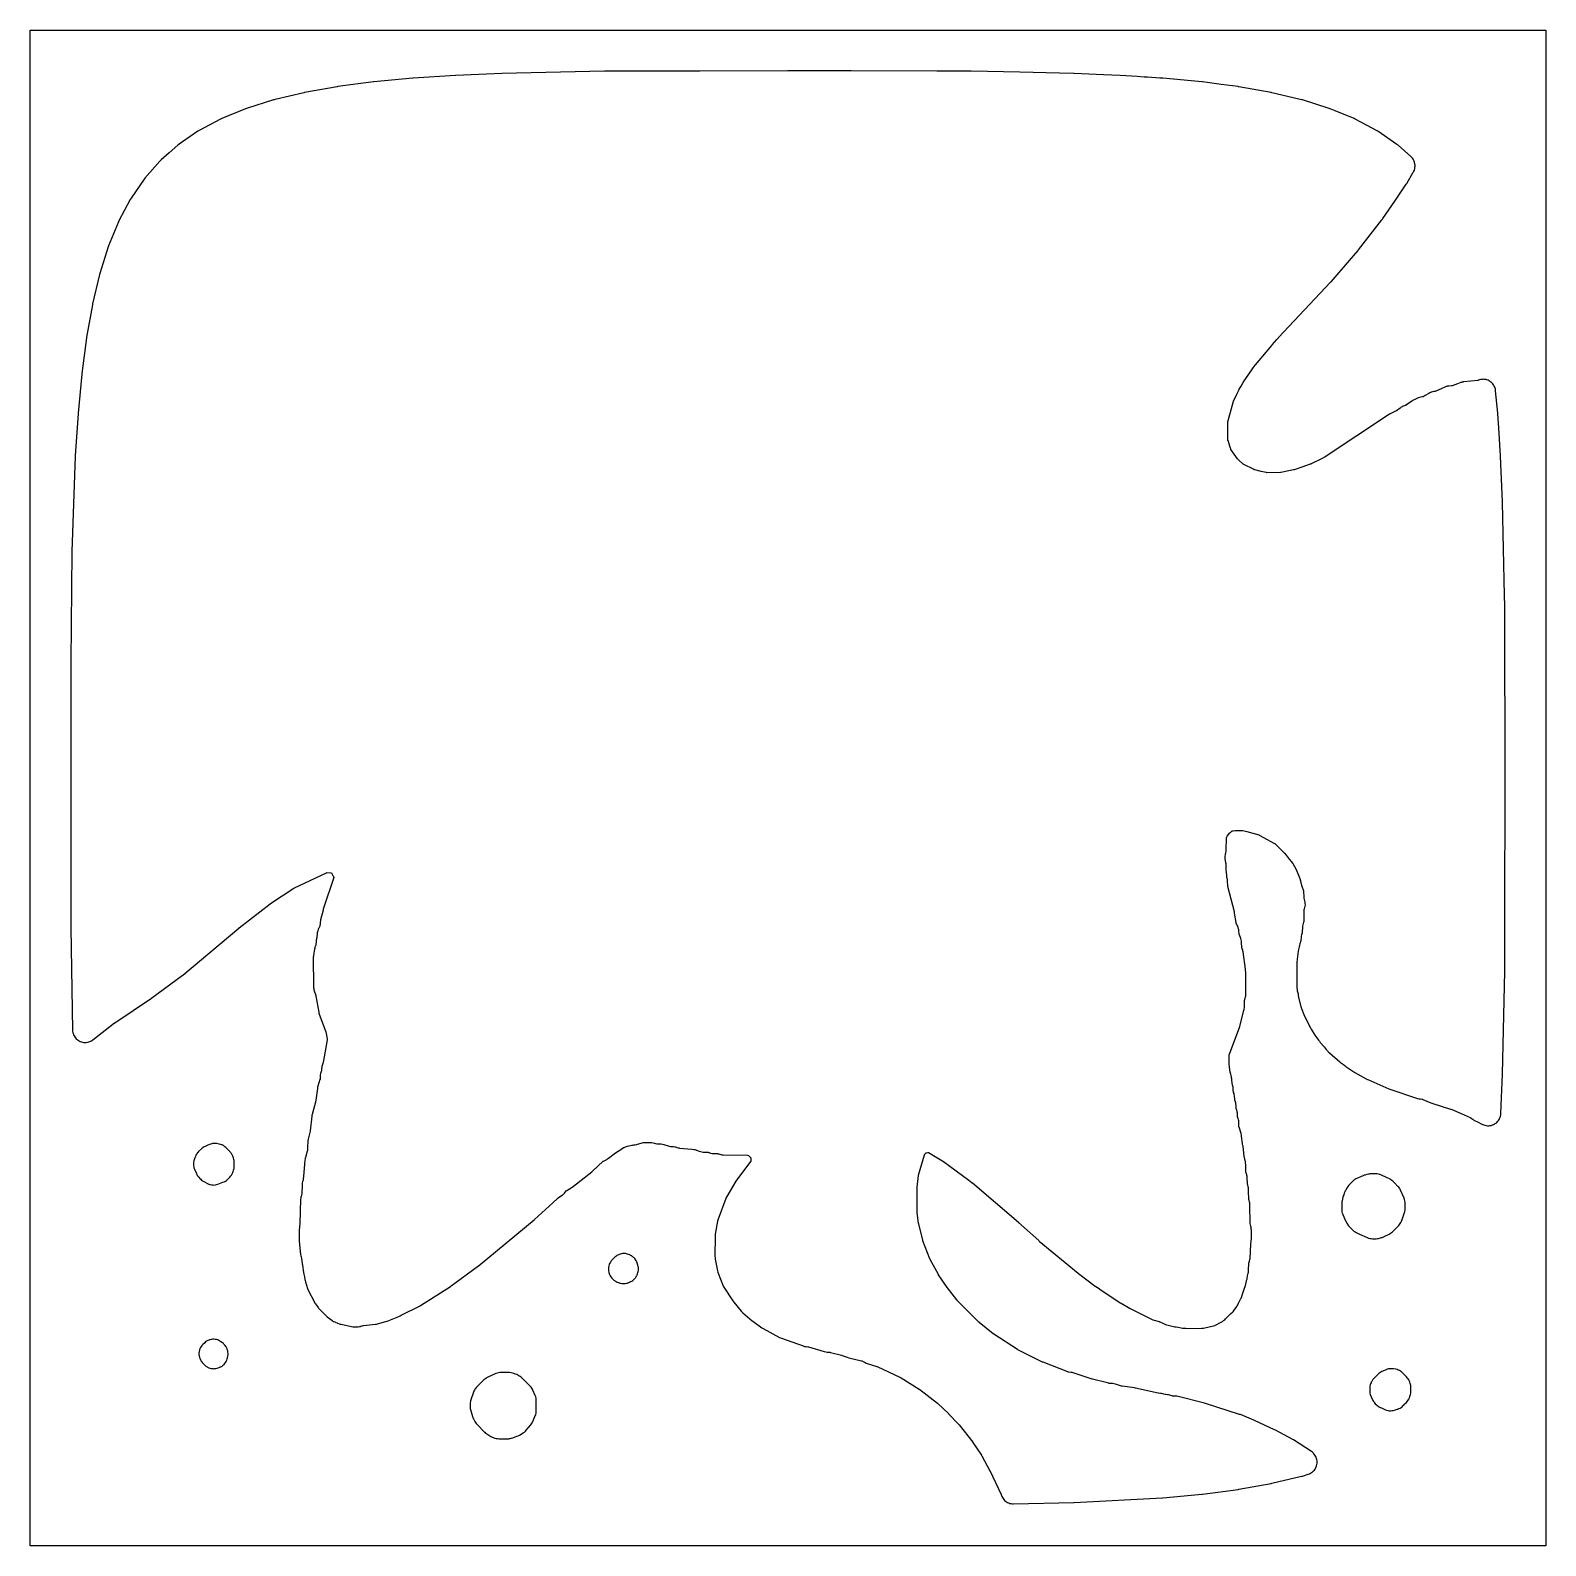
# Model space of a CAD drawing. Header units: millimetres. Extents: x 0 to 300, y 0 to 300.
import ezdxf

# ---------------------------------------------------------------- set-up
doc = ezdxf.new("R2010")
doc.units = ezdxf.units.MM
doc.layers.add('CUT', color=7, linetype='CONTINUOUS')

msp = doc.modelspace()

# ---------------------------------------------------------------- linework, layer by layer
at = {"layer": 'CUT'}
for points in [[(299.9634, 0.0614), (299.9606, 0.0029), (299.9192, 0.0008), (299.9021, 0), (0.0614, 0), (0.0501, 0.0006), (0.0029, 0.0029), (0.0006, 0.0501), (0, 0.0614), (0, 299.9386), (0.0006, 299.9499), (0.0029, 299.9971), (0.0501, 299.9994), (0.0614, 300), (299.9021, 300), (299.9192, 299.9992), (299.9606, 299.9971), (299.9634, 299.9386)], [(8.7962, 100.722), (8.9408, 100.5291), (9.1033, 100.351), (9.2822, 100.1894), (9.4758, 100.0457), (9.6824, 99.9214), (9.9, 99.8175), (10.1266, 99.7351), (10.36, 99.6749), (10.5982, 99.6375), (10.8389, 99.6232), (11.0798, 99.6321), (11.3188, 99.6642), (11.5535, 99.7192), (11.7819, 99.7965), (12.0017, 99.8955), (12.211, 100.0151), (12.4078, 100.1544), (16.6634, 103.4857), (16.6976, 103.5115), (16.7326, 103.536), (23.9617, 108.4017), (24.038, 108.4551), (30.0721, 112.8515), (30.2098, 112.9594), (41.2862, 122.2828), (41.299, 122.2934), (41.3269, 122.3156), (47.4523, 127.061), (47.4913, 127.0899), (47.5314, 127.1173), (52.1706, 130.1411), (52.2382, 130.182), (52.3084, 130.2184), (58.5984, 133.2172), (58.6141, 133.2243), (58.6489, 133.2371), (58.686, 133.2399), (58.7027, 133.24), (59.5099, 133.2272), (59.5288, 133.2264), (59.5686, 133.2217), (59.5922, 133.1892), (59.6021, 133.173), (60.0446, 132.4086), (60.0529, 132.3934), (60.0683, 132.3599), (60.0601, 132.324), (60.0551, 132.3074), (57.9923, 126.0118), (57.9421, 125.8374), (57.4567, 123.8878), (57.4132, 123.6734), (57.3886, 123.456), (57.3624, 123.0764), (57.3414, 122.7727), (57.3397, 122.7541), (57.3329, 122.7146), (57.3185, 122.6772), (57.3105, 122.6603), (57.1103, 122.2639), (57.0987, 122.241), (57.056, 122.1564), (56.9659, 121.9567), (56.8936, 121.7498), (56.8397, 121.5374), (56.8046, 121.3211), (56.6865, 120.3158), (56.6829, 120.3063), (56.6203, 120.084), (56.5786, 119.8569), (56.558, 119.6269), (56.5312, 119.0067), (56.53, 118.9895), (56.525, 118.9526), (56.5134, 118.9176), (56.5068, 118.9014), (56.429, 118.7234), (56.3509, 118.521), (56.2906, 118.3126), (56.2486, 118.0998), (56.1284, 117.312), (56.1009, 117.2004), (56.0461, 116.9005), (56.0315, 116.6527), (56.0199, 116.5501), (56.0132, 116.3551), (56.0399, 110.7591), (56.0529, 110.5159), (56.0895, 110.2751), (56.1494, 110.0391), (56.1503, 110.0359), (56.4934, 108.9154), (56.5124, 108.8462), (56.5146, 108.8354), (56.5271, 108.7759), (57.0908, 105.6193), (57.1392, 105.4036), (57.2066, 105.193), (58.4966, 101.6986), (58.7464, 100.3725), (58.7613, 100.1388), (58.7617, 100.1257), (58.1433, 96.768), (58.0096, 96.0418), (57.8978, 95.4349), (57.8648, 95.2557), (57.863, 95.2516), (57.8639, 95.2512), (57.8629, 95.2456), (57.7972, 95.0891), (57.726, 94.8599), (57.677, 94.625), (57.6509, 94.3864), (57.6276, 94.007), (57.626, 93.9886), (57.6197, 93.9495), (57.5992, 93.8944), (57.529, 93.7202), (57.5225, 93.7041), (57.5224, 93.7038), (57.5212, 93.7009), (57.4572, 93.4845), (57.4542, 93.4746), (57.4542, 93.4744), (57.4536, 93.4725), (57.4081, 93.2387), (57.385, 93.0016), (57.3694, 92.6853), (57.3534, 92.3628), (57.3533, 92.3601), (57.3531, 92.3575), (57.3465, 92.3072), (57.3407, 92.2816), (57.3342, 92.259), (56.9224, 90.952), (56.8792, 90.7903), (56.8657, 90.74), (56.8278, 90.5238), (56.5259, 88.2073), (56.5138, 88.1328), (56.5074, 88.1046), (56.497, 88.0592), (55.796, 85.3844), (55.7554, 85.2018), (55.7286, 85.0168), (55.4197, 82.132), (55.4191, 82.1273), (55.4063, 82.0563), (55.4025, 82.0403), (54.9868, 80.4538), (54.9307, 80.1765), (54.9063, 79.8946), (54.8815, 79.0623), (54.8572, 78.2467), (54.8564, 78.2299), (54.852, 78.1938), (54.8445, 78.1581), (54.84, 78.1424), (54.8239, 78.0901), (54.4412, 76.8458), (54.4209, 76.7641), (54.375, 76.5793), (54.3384, 76.3071), (54.1473, 73.8805), (54.038, 72.492), (54.0362, 72.4746), (54.0297, 72.4373), (54.0198, 72.4008), (54.014, 72.3842), (53.9927, 72.3274), (53.9526, 72.2206), (53.9117, 72.0896), (53.8686, 71.9519), (53.8415, 71.8109), (53.8155, 71.6754), (53.8043, 71.5319), (53.7937, 71.3947), (53.759, 69.7479), (53.7581, 69.7286), (53.753, 69.6874), (53.7436, 69.647), (53.7379, 69.6286), (53.6603, 69.4014), (53.588, 69.1462), (53.5775, 69.0854), (53.5699, 69.0566), (53.5317, 68.8342), (53.5138, 68.6093), (53.3458, 63.724), (53.222, 62.4524), (53.2106, 62.164), (53.2391, 60.6199), (53.2353, 60.5085), (53.2368, 60.2995), (53.2471, 60.1873), (53.2544, 59.7925), (53.2693, 59.562), (53.4828, 57.6434), (53.5213, 57.4039), (53.5828, 57.1693), (53.6668, 56.9417), (53.6813, 56.9076), (53.7002, 56.7665), (53.7101, 56.6919), (53.7194, 56.6227), (53.7752, 56.2051), (53.7817, 56.0597), (53.8033, 55.8252), (53.8469, 55.5937), (53.8656, 55.5288), (54.06, 54.0739), (54.1253, 53.7503), (54.2722, 53.2089), (54.3352, 52.7251), (54.378, 52.4872), (54.4436, 52.2545), (54.884, 50.9392), (55.0208, 50.6104), (56.2277, 48.2088), (56.3263, 48.031), (56.4391, 47.8618), (56.9529, 47.1547), (57.0685, 47.0075), (57.1948, 46.8694), (58.4773, 45.5682), (58.7401, 45.3366), (59.6572, 44.6359), (59.8447, 44.5058), (60.0432, 44.3933), (60.2512, 44.2994), (60.4387, 44.2248), (60.4932, 44.1966), (60.7111, 44.1084), (60.7935, 44.0838), (61.1303, 43.9498), (61.321, 43.8828), (61.5164, 43.8314), (63.5899, 43.3748), (63.8516, 43.3315), (64.1165, 43.3163), (64.1502, 43.3161), (64.6498, 43.3139), (64.8175, 43.3216), (64.9, 43.3253), (65.1478, 43.3618), (65.3515, 43.4129), (65.3907, 43.4228), (65.457, 43.4467), (65.6263, 43.5078), (65.6509, 43.5181), (65.6672, 43.5245), (65.7033, 43.5358), (65.7355, 43.5426), (65.7403, 43.5436), (65.7577, 43.5461), (65.9438, 43.5678), (68.3348, 43.8466), (68.5338, 43.878), (68.7297, 43.9253), (70.3881, 44.3974), (70.6325, 44.4808), (72.6043, 45.2699), (73.2314, 45.5209), (73.4223, 45.6067), (77.0321, 47.4152), (77.2562, 47.5423), (79.1999, 48.7814), (83.1964, 51.3292), (83.3374, 51.426), (88.5253, 55.2561), (88.6328, 55.3401), (99.7104, 64.4929), (99.8075, 64.5774), (103.4296, 67.8982), (104.3613, 68.7524), (104.4245, 68.8064), (104.4913, 68.8559), (105.3281, 69.4314), (105.4727, 69.5423), (105.5348, 69.59), (105.7239, 69.7694), (105.8933, 69.9674), (106.0987, 70.2345), (106.1091, 70.2475), (106.1097, 70.2481), (106.1334, 70.2738), (106.1619, 70.2955), (106.1758, 70.3046), (107.2891, 71.0031), (107.5095, 71.1585), (111.1637, 74.0431), (111.1648, 74.044), (111.3131, 74.1707), (113.4108, 76.1103), (113.4194, 76.1159), (113.4403, 76.1277), (114.1131, 76.485), (114.2837, 76.5844), (114.4459, 76.697), (115.8379, 77.7467), (116.8844, 78.4472), (117.434, 78.8151), (117.5029, 78.8428), (117.5309, 78.8541), (117.809, 78.9661), (117.9937, 79.0405), (118.2119, 79.0909), (119.0641, 79.2878), (119.2607, 79.3023), (119.4891, 79.3298), (119.7141, 79.3782), (121.3558, 79.811), (121.3889, 79.815), (121.4089, 79.8158), (122.8671, 79.8371), (122.9503, 79.8378), (122.9618, 79.8376), (122.9927, 79.8352), (123.0277, 79.826), (123.0441, 79.8205), (123.2872, 79.7322), (123.5301, 79.6577), (123.7794, 79.6083), (124.0323, 79.5844), (124.0379, 79.5842), (124.082, 79.5823), (124.2596, 79.5746), (124.3068, 79.5725), (124.3385, 79.5712), (124.7266, 79.5544), (124.7468, 79.5529), (124.7515, 79.5522), (124.8334, 79.5397), (124.8345, 79.5395), (124.8531, 79.5351), (125.3968, 79.391), (126.475, 79.1052), (126.7167, 79.0538), (126.8835, 79.0353), (126.9623, 79.0265), (127.3406, 79.0033), (127.5821, 78.9885), (127.5904, 78.9878), (127.5997, 78.987), (127.6371, 78.9811), (127.6383, 78.9807), (127.6396, 78.9802), (127.6406, 78.9799), (127.6418, 78.9794), (127.6425, 78.9792), (127.6508, 78.9762), (127.6727, 78.9684), (127.6889, 78.9613), (127.7154, 78.9489), (127.9778, 78.8439), (128.2504, 78.7692), (128.3934, 78.747), (128.5297, 78.7258), (130.9652, 78.4869), (131.415, 78.4428), (131.4204, 78.4421), (131.4717, 78.4327), (131.4977, 78.4255), (131.5206, 78.4175), (132.3934, 78.088), (132.6504, 78.0065), (132.9147, 77.9532), (133.1832, 77.9286), (134.0261, 77.8972), (134.1301, 77.8933), (134.1471, 77.8923), (134.1834, 77.8876), (134.2179, 77.8766), (134.2338, 77.8703), (134.2956, 77.8442), (134.3457, 77.8257), (134.5082, 77.7656), (134.6693, 77.7222), (134.727, 77.7066), (134.9503, 77.6677), (135.1761, 77.6491), (136.0558, 77.6168), (136.0768, 77.6154), (136.1216, 77.6087), (136.1653, 77.597), (136.1851, 77.5899), (136.2604, 77.5604), (136.4683, 77.4893), (136.6816, 77.4368), (136.8988, 77.4032), (136.932, 77.401), (136.9335, 77.4008), (136.9434, 77.4002), (137.118, 77.3887), (141.9852, 77.283), (142.1366, 77.2524), (142.1392, 77.2503), (142.1537, 77.2373), (142.5858, 76.8295), (142.5991, 76.8163), (142.6252, 76.7862), (142.6294, 76.7466), (142.63, 76.728), (142.6334, 76.2442), (142.6331, 76.227), (142.6299, 76.1903), (142.6106, 76.1586), (142.6009, 76.145), (139.7836, 72.3689), (139.6312, 72.1391), (137.8588, 69.1186), (137.7583, 68.929), (137.6743, 68.7315), (136.1454, 64.6557), (136.0752, 64.439), (136.025, 64.2167), (135.5754, 61.6962), (135.5466, 61.4813), (135.5365, 61.2647), (135.5243, 57.2301), (135.535, 56.9915), (135.5684, 56.755), (136.0168, 54.3999), (136.0727, 54.1677), (136.1504, 53.9419), (137.0819, 51.6047), (137.1807, 51.3876), (137.2997, 51.1808), (139.0416, 48.4644), (139.2279, 48.2106), (140.7196, 46.4258), (140.8661, 46.2653), (141.026, 46.1181), (142.9022, 44.5356), (143.0463, 44.4228), (144.7901, 43.1582), (145.069, 42.9828), (148.3273, 41.2214), (148.5022, 41.1355), (148.6833, 41.0635), (152.9815, 39.5447), (153.2713, 39.4616), (153.569, 39.414), (153.9228, 39.3791), (153.9409, 39.3769), (154.0181, 39.3616), (154.0357, 39.3568), (157.1607, 38.4174), (157.449, 38.349), (157.7435, 38.3153), (158.2715, 38.2863), (158.2892, 38.2849), (158.365, 38.2735), (158.3824, 38.2696), (160.5507, 37.7307), (160.6264, 37.7092), (160.7006, 37.6828), (161.686, 37.2939), (162.0275, 37.1868), (164.5025, 36.6006), (164.5075, 36.5993), (164.5545, 36.5842), (164.5781, 36.5743), (164.5987, 36.5641), (165.227, 36.2355), (165.4443, 36.1348), (165.6703, 36.0554), (167.5543, 35.4928), (167.5588, 35.4914), (167.6263, 35.4659), (167.6413, 35.4593), (172.2728, 33.2807), (172.3335, 33.25), (172.3923, 33.2159), (175.9642, 31.0071), (176.0174, 30.9723), (176.0686, 30.9346), (179.5598, 28.2219), (179.6075, 28.1828), (179.6531, 28.1413), (181.7283, 26.1527), (181.7408, 26.1405), (181.7672, 26.1138), (183.754, 24.0404), (183.7954, 23.9948), (183.8344, 23.9473), (186.5372, 20.4708), (186.5622, 20.4374), (186.586, 20.4032), (188.2689, 17.8946), (188.2972, 17.8503), (188.3235, 17.8049), (189.9523, 14.8428), (189.9703, 14.8088), (189.9872, 14.7743), (192.1521, 10.1548), (192.1788, 10.0934), (192.202, 10.0307), (192.2151, 9.9919), (192.3042, 9.7654), (192.4148, 9.5487), (192.5459, 9.3438), (192.6964, 9.1526), (192.8647, 8.977), (193.0493, 8.8185), (193.2485, 8.6787), (193.4603, 8.5589), (193.6827, 8.4603), (193.9136, 8.3838), (194.1509, 8.3301), (194.3923, 8.2997), (194.6355, 8.293), (206.5513, 8.5411), (206.6334, 8.5441), (224.1097, 9.4829), (224.2091, 9.4902), (231.9124, 10.2129), (232.0034, 10.2231), (239.0775, 11.1493), (239.1919, 11.1669), (245.6453, 12.3179), (245.7865, 12.3473), (251.6423, 13.7441), (251.8131, 13.7913), (252.9737, 14.1568), (253.204, 14.2419), (253.4248, 14.3492), (253.6339, 14.4777), (253.8295, 14.626), (254.0096, 14.7928), (254.1725, 14.9765), (254.3166, 15.1752), (254.4404, 15.3872), (254.5429, 15.6102), (254.6231, 15.8422), (254.6801, 16.081), (254.7134, 16.3242), (254.7227, 16.5695), (254.7079, 16.8145), (254.6691, 17.0569), (254.6067, 17.2943), (254.5214, 17.5245), (254.4139, 17.7452), (254.2853, 17.9542), (254.1368, 18.1497), (253.9698, 18.3297), (253.786, 18.4924), (253.5871, 18.6363), (250.0529, 20.938), (249.8793, 21.0413), (246.4476, 22.9001), (246.3099, 22.9693), (242.332, 24.8167), (242.2078, 24.8704), (239.5369, 25.9393), (239.3699, 25.9993), (232.5947, 28.167), (232.4385, 28.2115), (227.1848, 29.5232), (226.9522, 29.5697), (226.7161, 29.5939), (226.1275, 29.6262), (226.1101, 29.6276), (226.073, 29.6331), (226.0376, 29.6453), (226.0216, 29.6522), (225.9971, 29.6633), (225.7814, 29.7495), (225.5586, 29.8153), (225.3307, 29.8601), (225.0996, 29.8836), (224.7427, 29.9032), (224.7253, 29.9045), (224.6883, 29.91), (224.6529, 29.9223), (224.6368, 29.9291), (224.6123, 29.9403), (224.3966, 30.0264), (224.1739, 30.0922), (223.9459, 30.1371), (223.7149, 30.1605), (223.3528, 30.1804), (223.3475, 30.1808), (223.2669, 30.1917), (223.2488, 30.1954), (218.7739, 31.2122), (218.543, 31.2534), (216.1021, 31.5715), (216.0856, 31.574), (216.015, 31.5897), (215.9989, 31.5944), (214.7839, 31.9804), (214.4874, 32.055), (214.1841, 32.0928), (213.6111, 32.1289), (213.594, 32.1303), (213.521, 32.1416), (213.5043, 32.1454), (210.2442, 32.9597), (210.2021, 32.9711), (210.1604, 32.9839), (206.4526, 34.2039), (206.2038, 34.2717), (205.9493, 34.3136), (205.4988, 34.364), (205.4935, 34.3647), (205.443, 34.3746), (205.4174, 34.3821), (205.3949, 34.3902), (200.4656, 36.3096), (200.4146, 36.3309), (200.3646, 36.3544), (195.5077, 38.7853), (195.4491, 38.8167), (195.3924, 38.8513), (190.7073, 41.891), (190.6574, 41.9252), (190.6092, 41.962), (187.8481, 44.1822), (187.7971, 44.2256), (187.7486, 44.2718), (183.4937, 48.5625), (183.448, 48.6112), (183.4052, 48.6624), (181.5257, 51.0385), (181.4975, 51.0756), (181.4708, 51.1137), (179.8052, 53.595), (179.7762, 53.6404), (179.7492, 53.6871), (178.1329, 56.6405), (178.097, 56.7116), (178.066, 56.785), (176.7007, 60.3361), (176.6765, 60.4053), (176.6566, 60.4758), (175.8472, 63.7268), (175.8331, 63.7906), (175.8226, 63.8552), (175.5468, 65.8964), (175.5388, 65.9754), (175.5361, 66.0547), (175.5311, 70.8616), (175.5333, 70.9351), (175.54, 71.0082), (175.8176, 73.267), (175.8183, 73.2719), (175.8329, 73.3455), (175.8372, 73.362), (176.9765, 77.358), (176.9815, 77.374), (176.9945, 77.4078), (177.0161, 77.437), (177.0267, 77.4494), (177.2808, 77.7351), (177.294, 77.7492), (177.3245, 77.777), (177.3636, 77.7902), (177.3823, 77.7949), (177.678, 77.8615), (177.6954, 77.865), (177.7329, 77.8698), (177.767, 77.8534), (177.7824, 77.8446), (180.7486, 76.0535), (185.7883, 72.3693), (186.1287, 72.1123), (186.1344, 72.1078), (186.426, 71.8557), (186.478, 71.815), (195.5922, 64.031), (195.6015, 64.0229), (195.6213, 64.0053), (199.601, 60.3937), (199.6923, 60.3148), (202.2652, 58.1969), (202.2663, 58.1959), (207.4193, 53.9541), (207.5056, 53.8862), (210.8007, 51.4084), (210.914, 51.328), (211.5495, 50.9033), (211.5951, 50.8697), (211.6923, 50.8014), (215.7445, 48.0994), (215.7467, 48.0981), (215.7515, 48.0949), (215.8996, 48.0032), (217.7341, 46.9541), (217.8575, 46.888), (218.1234, 46.7551), (218.2455, 46.6865), (218.355, 46.6286), (221.9582, 44.8339), (222.1729, 44.7393), (222.1923, 44.7328), (222.2198, 44.7207), (222.4494, 44.645), (223.482, 44.3591), (223.5007, 44.3534), (223.5294, 44.3422), (223.5793, 44.3223), (223.5969, 44.3136), (224.1475, 44.0247), (224.4187, 43.9023), (224.5416, 43.8637), (224.5521, 43.8599), (224.5647, 43.8564), (224.7026, 43.8131), (226.5577, 43.349), (226.8356, 43.296), (227.228, 43.2439), (227.7977, 43.1148), (228.0723, 43.0684), (228.3504, 43.0529), (228.6679, 43.0529), (228.7393, 43.0434), (229.0889, 43.0218), (231.8841, 43.045), (232.1694, 43.0637), (232.205, 43.0702), (232.2135, 43.0707), (232.5077, 43.1241), (234.2155, 43.5408), (234.4758, 43.6195), (234.726, 43.7261), (235.4624, 44.0882), (235.7192, 44.237), (235.7387, 44.2469), (235.7457, 44.2504), (235.9691, 44.3785), (235.9855, 44.3902), (236.0045, 44.4012), (236.2097, 44.5495), (236.3081, 44.637), (236.423, 44.7232), (236.6068, 44.8921), (237.5816, 45.8825), (238.0064, 46.3007), (238.1481, 46.4524), (238.2768, 46.6153), (238.8016, 47.3397), (238.9134, 47.5079), (239.0113, 47.6846), (239.1764, 48.0135), (239.2487, 48.1414), (239.5755, 48.8084), (239.6325, 48.9218), (239.6485, 48.9573), (239.6715, 49.0042), (239.6894, 49.048), (239.718, 49.1114), (239.735, 49.1594), (239.7983, 49.314), (239.821, 49.3821), (239.8253, 49.3951), (240.2952, 50.8059), (240.2953, 50.806), (240.5383, 51.5357), (240.5385, 51.5361), (240.5573, 51.6042), (240.6082, 51.7891), (240.7486, 52.4272), (240.771, 52.4999), (240.8428, 52.7962), (240.8575, 52.9222), (240.9613, 53.3943), (241.0843, 53.953), (241.116, 54.1386), (241.1239, 54.1843), (241.1241, 54.1867), (241.1264, 54.2003), (241.1439, 54.4356), (241.1491, 54.6221), (241.1542, 54.6906), (241.1866, 55.8091), (241.1875, 55.8238), (241.1955, 55.8585), (241.2012, 55.8764), (241.2278, 55.9546), (241.2903, 56.1376), (241.2904, 56.1379), (241.3486, 56.3429), (241.3613, 56.384), (241.4109, 56.6303), (241.4355, 56.8804), (241.5697, 59.6909), (241.6259, 59.8792), (241.674, 60.1341), (241.6954, 60.3926), (241.7063, 60.7467), (241.7083, 60.7613), (241.7173, 61.0112), (241.7034, 62.0111), (241.7049, 62.3694), (241.6972, 62.5765), (241.6964, 62.5833), (241.6959, 62.6293), (241.6845, 62.8412), (241.6552, 63.0513), (241.6082, 63.2581), (241.4683, 63.7722), (241.467, 63.7773), (241.4647, 63.7895), (241.4194, 67.5008), (241.4038, 67.7507), (241.3996, 67.7759), (241.399, 67.7865), (241.3988, 67.7876), (241.3985, 67.7925), (241.3665, 67.9778), (241.3633, 67.9978), (241.3628, 67.9995), (241.3535, 68.0534), (241.2812, 68.3081), (241.2069, 68.5252), (241.2011, 68.5438), (241.1917, 68.5846), (241.1866, 68.6261), (241.1858, 68.645), (241.1587, 70.1061), (241.1505, 70.548), (241.1313, 70.8141), (241.1307, 70.8175), (241.1304, 70.8214), (241.0862, 71.0637), (241.0839, 71.0767), (241.0838, 71.0769), (241.0821, 71.0863), (241.0056, 71.3445), (240.9276, 71.5635), (240.9215, 71.582), (240.9117, 71.6227), (240.9113, 71.6256), (240.9061, 71.6641), (240.9051, 71.6835), (240.8723, 72.8462), (240.8497, 73.1185), (240.8224, 73.2586), (240.7975, 73.3866), (240.7163, 73.6475), (240.6489, 73.8288), (240.6422, 73.8485), (240.6328, 73.8859), (240.5962, 75.2756), (240.5937, 75.3106), (240.5897, 75.487), (240.5712, 75.7391), (240.5273, 75.988), (240.2665, 77.1281), (240.067, 79.0113), (240.0574, 79.0742), (240.0321, 79.2392), (239.9764, 79.463), (239.9165, 79.6344), (239.7781, 81.0436), (239.7407, 81.2939), (239.6781, 81.5392), (239.6534, 81.6191), (239.2691, 82.8592), (239.2676, 82.8644), (239.2564, 82.9152), (239.2545, 82.9303), (239.253, 82.942), (239.2525, 82.9496), (239.2515, 82.9661), (239.2263, 83.6307), (239.2178, 83.8573), (239.217, 83.8779), (239.1978, 84.107), (239.1576, 84.3333), (239.0967, 84.555), (239.0158, 84.7702), (238.9921, 84.8254), (238.9857, 84.8413), (238.9768, 84.8686), (238.9756, 84.8773), (238.9747, 84.8899), (238.9744, 84.895), (238.9463, 85.5225), (238.9331, 85.6664), (238.9252, 85.7516), (238.9241, 85.7649), (238.8837, 85.9896), (238.8231, 86.2097), (238.7426, 86.4233), (238.7152, 86.4871), (238.7088, 86.503), (238.6999, 86.5303), (238.6986, 86.5391), (238.6974, 86.5567), (238.6821, 86.8986), (238.6694, 87.1842), (238.6555, 87.3344), (238.6483, 87.4133), (238.6471, 87.4266), (238.6068, 87.6513), (238.5461, 87.8714), (238.4656, 88.085), (238.4382, 88.1488), (238.4318, 88.1647), (238.4229, 88.192), (238.4217, 88.2008), (238.4205, 88.2184), (238.4069, 88.5222), (238.3924, 88.846), (238.378, 89.0024), (238.3713, 89.075), (238.3702, 89.0883), (238.3298, 89.313), (238.2692, 89.5331), (238.1887, 89.7467), (238.1609, 89.8113), (238.1546, 89.8269), (238.146, 89.8532), (238.1456, 89.856), (238.1453, 89.8582), (238.1452, 89.8594), (238.1447, 89.8625), (238.1435, 89.8802), (238.1309, 90.1626), (238.1154, 90.5077), (238.0977, 90.7004), (238.0938, 90.7422), (238.0848, 90.79), (238.0503, 90.9737), (237.9851, 91.2001), (237.9506, 91.2879), (237.9408, 91.3128), (237.9249, 91.4288), (237.9083, 91.5493), (237.8774, 91.7751), (237.8458, 92.0056), (237.8432, 92.064), (237.8385, 92.1694), (237.8201, 92.3695), (237.8201, 92.3696), (237.8169, 92.404), (237.8071, 92.4558), (237.7733, 92.6354), (237.747, 92.7268), (237.6984, 93.0818), (237.6528, 93.3245), (237.5835, 93.5616), (237.5074, 93.7502), (237.2941, 95.2684), (237.2938, 95.271), (237.2934, 95.2736), (237.2886, 95.3531), (237.2886, 95.3712), (237.3351, 97.191), (237.3362, 97.2119), (237.3409, 97.2454), (237.3424, 97.2567), (237.3437, 97.2617), (237.3536, 97.3006), (237.3544, 97.3028), (237.3605, 97.3204), (239.4195, 102.7582), (239.508, 103.0416), (240.2392, 105.9891), (240.2505, 106.0478), (240.2897, 106.2522), (240.3117, 106.5192), (240.3394, 107.483), (240.3489, 107.8154), (240.3503, 107.8379), (240.3648, 107.9346), (240.3702, 107.9566), (240.4981, 108.4189), (240.548, 108.6367), (240.5782, 108.8581), (240.5819, 108.9384), (240.5827, 108.945), (240.5857, 109.0206), (240.5885, 109.0813), (240.5886, 109.0922), (240.591, 109.1528), (240.5897, 109.7754), (240.5959, 113.5492), (240.5729, 113.8916), (240.5697, 113.9152), (240.5661, 113.9781), (240.5657, 113.9807), (240.5656, 113.9826), (240.539, 114.1402), (240.0736, 117.5476), (240.0366, 117.7535), (239.9826, 117.9556), (239.9118, 118.1525), (239.8164, 118.3866), (239.8144, 118.3918), (239.8049, 118.4222), (239.7633, 119.4168), (239.737, 119.6887), (239.6812, 119.9562), (239.5965, 120.216), (239.3263, 120.9131), (239.2821, 121.0272), (239.2756, 121.0452), (239.2647, 121.085), (239.2579, 121.1256), (239.2563, 121.1434), (239.2562, 121.1447), (239.2246, 121.6407), (239.2137, 121.7356), (239.1957, 121.8925), (239.1414, 122.14), (239.0995, 122.2677), (239.0624, 122.3807), (238.7216, 123.2651), (238.7151, 123.2834), (238.7078, 123.3104), (238.6932, 123.3641), (238.6896, 123.3832), (238.3873, 125.2367), (238.3647, 125.3445), (238.3417, 125.4545), (237.0539, 130.4832), (237.0527, 130.4883), (237.0494, 130.5028), (237.037, 130.589), (237.0357, 130.6091), (237.0005, 131.5823), (236.9792, 131.8293), (236.9598, 131.9333), (236.9336, 132.0731), (236.8694, 132.2929), (236.8241, 132.7621), (236.7285, 133.7538), (236.7108, 134.7667), (236.6981, 134.9791), (236.6673, 135.1897), (236.5102, 136.0168), (236.4981, 136.1424), (236.541, 136.5271), (236.556, 136.7724), (236.6159, 136.9878), (236.664, 137.1939), (236.6945, 137.4034), (236.6969, 137.444), (236.7033, 137.4833), (236.7198, 137.6994), (236.8011, 140.1743), (236.8177, 140.2331), (236.8317, 140.2825), (236.8486, 140.3425), (236.8892, 140.486), (237.4011, 141.0889), (237.5396, 141.2068), (237.5481, 141.214), (237.7029, 141.3458), (237.8728, 141.4905), (238.1017, 141.5526), (238.4721, 141.5593), (238.9057, 141.5671), (239.2679, 141.5737), (239.9183, 141.5854), (239.9555, 141.585), (239.9608, 141.5849), (239.9954, 141.5817), (240.0267, 141.5764), (240.0438, 141.5722), (240.7966, 141.3699), (243.1851, 140.7214), (243.2066, 140.7148), (243.2514, 140.6967), (243.2683, 140.688), (246.2553, 139.0444), (246.26, 139.0416), (246.2945, 139.0187), (246.3125, 139.0041), (246.3244, 138.993), (248.2507, 137.1189), (248.5707, 136.7346), (249.1912, 135.9311), (249.8896, 135.0266), (250.5579, 133.8947), (251.2885, 132.0717), (251.5051, 131.3655), (251.5193, 131.2177), (251.5506, 130.9957), (251.6017, 130.7774), (251.6722, 130.5646), (252.0319, 129.6222), (252.0337, 129.6171), (252.0432, 129.5844), (252.0439, 129.5788), (252.0454, 129.5551), (252.0924, 128.3879), (252.1117, 128.163), (252.1511, 127.9409), (252.2749, 127.3894), (252.2982, 127.163), (252.328, 126.8725), (252.158, 126.0911), (252.1177, 125.8493), (252.1012, 125.6047), (252.0991, 125.4877), (252.0642, 123.5602), (252.0634, 123.5405), (252.0581, 123.4983), (252.0485, 123.4569), (252.0425, 123.4381), (251.947, 123.1627), (251.8772, 122.9235), (251.8315, 122.6785), (251.8105, 122.4301), (251.7774, 121.4732), (251.7763, 121.455), (251.7711, 121.4161), (251.7585, 121.379), (251.7529, 121.3657), (251.7514, 121.3622), (251.7496, 121.3581), (251.7478, 121.3536), (251.7396, 121.3341), (251.74, 121.3339), (251.6631, 121.1398), (251.5974, 120.9145), (251.5532, 120.6839), (251.5308, 120.4502), (251.4986, 119.7882), (251.4973, 119.7706), (251.4927, 119.7402), (251.4886, 119.7229), (251.4786, 119.6947), (251.4713, 119.678), (251.4377, 119.606), (251.3414, 119.3682), (251.2699, 119.1218), (251.224, 118.8694), (251.1875, 118.5869), (251.0424, 118.0393), (250.9802, 117.724), (250.7691, 116.1149), (250.7661, 116.0716), (250.7436, 115.9148), (250.7325, 115.6772), (250.7334, 114.2656), (250.7061, 111.3571), (250.7233, 111.0397), (250.7356, 110.9356), (250.736, 110.4121), (250.7513, 110.137), (250.7969, 109.8653), (250.9351, 109.2503), (250.9766, 108.9004), (251.0338, 108.5881), (251.5042, 106.7062), (251.5285, 106.6254), (251.559, 106.5112), (251.6249, 106.3248), (252.0924, 105.1521), (252.1799, 104.9574), (253.4181, 102.4878), (253.4578, 102.42), (253.5616, 102.2259), (254.2744, 101.0508), (254.4603, 100.7849), (255.0126, 100.095), (255.177, 99.8522), (255.3374, 99.6405), (256.0836, 98.7571), (256.5171, 98.2156), (256.6777, 98.0339), (256.7573, 97.9597), (256.8545, 97.8447), (256.9909, 97.6957), (257.139, 97.5583), (259.1903, 95.8034), (259.3688, 95.6641), (259.9587, 95.2456), (260.2673, 94.9848), (260.4226, 94.8637), (260.587, 94.7552), (261.0138, 94.497), (261.9678, 93.8202), (262.1903, 93.6793), (264.4407, 92.4155), (264.6667, 92.3032), (264.7105, 92.2841), (264.7417, 92.268), (268.9193, 90.4513), (269.1259, 90.3721), (269.1265, 90.3719), (274.6, 88.548), (274.8532, 88.4782), (274.9789, 88.4573), (275.1123, 88.4353), (275.4251, 88.4003), (275.5509, 88.3862), (275.5573, 88.3853), (275.5692, 88.3837), (275.6082, 88.3754), (275.6462, 88.3632), (275.6633, 88.3563), (277.2121, 87.6882), (277.4514, 87.5992), (281.1389, 86.4378), (281.1961, 86.4182), (281.2145, 86.4108), (281.2522, 86.3958), (283.2234, 85.5472), (285.0379, 84.7662), (285.0427, 84.764), (285.0534, 84.7583), (285.0872, 84.7405), (285.0982, 84.7333), (285.109, 84.7263), (285.1278, 84.7124), (285.4483, 84.4637), (285.5103, 84.4204), (285.6554, 84.319), (285.7648, 84.2581), (285.8761, 84.196), (286.4512, 83.9126), (287.4812, 83.405), (287.7089, 83.3066), (287.9452, 83.2311), (288.1878, 83.1795), (288.4344, 83.1521), (288.6825, 83.1494), (288.9296, 83.1712), (289.1733, 83.2174), (289.4113, 83.2876), (289.5204, 83.3319), (289.6411, 83.381), (289.8606, 83.4967), (290.0675, 83.6336), (290.2598, 83.7903), (290.4356, 83.9653), (290.5643, 84.1216), (290.5932, 84.1569), (290.7311, 84.3631), (290.8478, 84.582), (290.9423, 84.8114), (291.0136, 85.049), (291.0609, 85.2926), (291.0839, 85.5396), (291.4213, 93.3441), (291.4231, 93.4), (291.8459, 113.7049), (291.8461, 113.7206), (291.8464, 113.7489), (291.8842, 125.4164), (291.8842, 125.4165), (291.8843, 125.446), (291.8842, 125.448), (291.9634, 149.9885), (291.9634, 150.0046), (291.8467, 186.2311), (291.8461, 186.2751), (291.8117, 187.9314), (291.8083, 188.0942), (291.4231, 206.6), (291.4222, 206.6274), (291.4213, 206.6559), (291.0299, 215.7173), (291.0293, 215.7275), (291.0269, 215.7717), (290.6699, 221.2597), (290.4812, 224.1593), (290.4756, 224.2306), (290.0613, 228.6447), (290.0335, 228.8388), (290.0267, 228.8859), (290.013, 228.9422), (289.9689, 229.1225), (289.8979, 229.3248), (289.8883, 229.3524), (289.8752, 229.3805), (289.8752, 229.3806), (289.7857, 229.5733), (289.662, 229.7832), (289.5186, 229.9801), (289.3865, 230.1286), (289.3566, 230.1621), (289.2844, 230.2289), (289.1777, 230.3275), (289.1151, 230.3749), (288.9836, 230.4746), (288.8719, 230.5433), (288.7761, 230.6022), (288.5571, 230.7089), (288.3288, 230.7939), (288.226, 230.8211), (288.0933, 230.8562), (287.8936, 230.8887), (287.8528, 230.8953), (287.8015, 230.8986), (287.6097, 230.9108), (287.3662, 230.9026), (287.1247, 230.8707), (286.8875, 230.8155), (286.6567, 230.7374), (286.6203, 230.7231), (286.6047, 230.7174), (286.5699, 230.7072), (286.5459, 230.7024), (286.5343, 230.7001), (286.5182, 230.698), (283.7419, 230.3986), (283.607, 230.3785), (283.539, 230.3683), (283.3393, 230.3214), (283.2199, 230.2828), (283.2198, 230.2828), (283.1441, 230.2584), (282.5368, 230.0341), (282.5367, 230.0341), (281.455, 229.6348), (281.4388, 229.6293), (281.403, 229.6196), (281.3663, 229.6133), (281.3498, 229.6116), (281.2885, 229.6067), (280.8073, 229.5683), (280.6588, 229.5479), (280.5279, 229.53), (280.3801, 229.4924), (280.2545, 229.4604), (279.9907, 229.3605), (279.4231, 229.1081), (279.423, 229.1081), (279.4229, 229.108), (278.1108, 228.5245), (278.0935, 228.5173), (278.0552, 228.5047), (278.0245, 228.4979), (278.0159, 228.496), (277.9974, 228.4933), (277.8163, 228.4715), (277.5559, 228.4262), (277.3525, 228.3681), (277.3017, 228.3535), (277.267, 228.3396), (277.0565, 228.2545), (276.8233, 228.1301), (276.1136, 227.7021), (275.7, 227.4526), (275.6832, 227.4431), (275.6455, 227.4254), (275.6066, 227.4162), (275.6051, 227.4158), (275.5978, 227.4147), (275.5859, 227.4128), (275.2459, 227.3688), (275.0086, 227.3244), (274.9707, 227.3173), (274.703, 227.2354), (274.4461, 227.1241), (273.9142, 226.8572), (273.7448, 226.7639), (273.5831, 226.6577), (273.2982, 226.4544), (272.4166, 225.8254), (272.4021, 225.8155), (272.3736, 225.7989), (272.3697, 225.7967), (272.3598, 225.7932), (272.3342, 225.7841), (272.3174, 225.7795), (272.2446, 225.7611), (272.2235, 225.7558), (272.1128, 225.7223), (272.0004, 225.6884), (271.7844, 225.6004), (271.5776, 225.4927), (271.5562, 225.4789), (271.3817, 225.3662), (271.1774, 225.2203), (270.4378, 224.6922), (270.4343, 224.6899), (270.4334, 224.6893), (270.3649, 224.6481), (270.3636, 224.6474), (270.3487, 224.6397), (269.1491, 224.054), (268.8627, 223.89), (256.2913, 215.5401), (256.2792, 215.5326), (256.2287, 215.5012), (256.1638, 215.4663), (255.6974, 215.2337), (253.5279, 214.1518), (253.4516, 214.117), (253.3731, 214.0877), (251.7162, 213.5352), (251.7161, 213.5352), (251.716, 213.5351), (251.7158, 213.5351), (250.1447, 213.0111), (250.1423, 213.0104), (250.0836, 212.9926), (250.0508, 212.9845), (250.0217, 212.9773), (249.1272, 212.7821), (249.1271, 212.7821), (247.5649, 212.4412), (247.5479, 212.438), (247.5453, 212.4375), (247.4601, 212.4281), (247.4403, 212.4276), (244.7858, 212.418), (244.7795, 212.4182), (244.7634, 212.4186), (244.6671, 212.4298), (244.6451, 212.4344), (243.6666, 212.6693), (242.3943, 212.9747), (242.3737, 212.9802), (242.2873, 213.0117), (242.2842, 213.0131), (242.268, 213.0206), (240.1109, 214.0956), (240.0952, 214.1039), (240.0774, 214.1149), (240.0629, 214.124), (240.0326, 214.1471), (240.0259, 214.1529), (240.0193, 214.1587), (239.2122, 214.9029), (239.0272, 215.0735), (239.0123, 215.088), (238.9537, 215.1554), (238.9415, 215.1721), (237.6668, 217.0126), (237.6572, 217.0272), (237.6568, 217.0278), (237.6377, 217.0621), (237.6339, 217.0708), (237.622, 217.0981), (237.6174, 217.1111), (237.6159, 217.1153), (237.5578, 217.294), (237.4275, 217.6948), (237.427, 217.6961), (237.0796, 218.7643), (237.0796, 218.7645), (237.0796, 218.7646), (237.0795, 218.7646), (237.0741, 218.7828), (237.0655, 218.8227), (237.0609, 218.8633), (237.0602, 218.8822), (237.0198, 222.4486), (237.0205, 222.4575), (237.0272, 222.4951), (237.0316, 222.5122), (238.1587, 226.5698), (238.1638, 226.5867), (238.1847, 226.6413), (238.2099, 226.697), (238.8456, 227.9838), (238.8456, 227.9839), (239.2782, 228.8594), (239.286, 228.8745), (239.2961, 228.8943), (239.3152, 228.9286), (239.6777, 229.5548), (240.097, 230.2793), (240.0971, 230.2793), (240.396, 230.7957), (240.4028, 230.8069), (240.4235, 230.8409), (240.4529, 230.8848), (242.0538, 233.1587), (242.4311, 233.6947), (242.4632, 233.738), (242.4971, 233.7799), (243.2408, 234.6561), (245.7272, 237.5852), (245.8518, 237.732), (246.741, 238.7796), (246.7411, 238.7797), (246.7412, 238.7798), (247.0483, 239.1416), (247.0485, 239.1418), (247.0684, 239.1647), (247.0871, 239.1851), (247.0891, 239.1873), (257.3989, 250.1401), (257.4667, 250.2151), (261.1014, 254.4037), (261.1014, 254.4038), (261.1015, 254.4038), (262.8353, 256.4018), (262.8569, 256.4282), (262.9238, 256.5098), (267.5222, 262.4489), (267.6451, 262.6076), (267.7335, 262.7293), (270.099, 266.197), (270.0991, 266.1971), (270.0991, 266.1972), (272.3629, 269.5159), (272.4254, 269.6147), (272.457, 269.6648), (273.7591, 271.8964), (273.8454, 272.0625), (273.8723, 272.1143), (273.9635, 272.3422), (274.032, 272.5779), (274.036, 272.5992), (274.077, 272.8193), (274.0906, 272.9765), (274.0981, 273.0638), (274.0968, 273.1716), (274.0951, 273.3093), (274.0801, 273.4452), (274.0681, 273.5533), (274.0173, 273.7935), (273.9698, 273.9435), (273.9431, 274.0275), (273.9041, 274.1185), (273.8464, 274.2531), (273.728, 274.4682), (273.5891, 274.6706), (273.431, 274.8584), (273.2552, 275.0298), (270.7585, 277.2359), (270.5183, 277.4233), (266.728, 280.0263), (266.4871, 280.1725), (265.6132, 280.6375), (262.2596, 282.4221), (262.0356, 282.5274), (258.2612, 284.0788), (257.3266, 284.463), (257.268, 284.4842), (257.1271, 284.5353), (251.8131, 286.2087), (251.7477, 286.2268), (251.6423, 286.2559), (248.8434, 286.9235), (245.7864, 287.6528), (245.6464, 287.6819), (245.6463, 287.6819), (245.6454, 287.6821), (239.2094, 288.8304), (239.18, 288.8349), (239.095, 288.848), (235.7541, 289.2856), (232.0035, 289.7769), (231.9625, 289.7815), (231.9123, 289.7871), (224.195, 290.5112), (224.1334, 290.516), (224.1238, 290.5168), (223.5982, 290.551), (223.598, 290.551), (221.1362, 290.7113), (220.5125, 290.7519), (219.0844, 290.8448), (215.7609, 291.0612), (215.7064, 291.0641), (212.4355, 291.2055), (206.6203, 291.4569), (206.5731, 291.4584), (206.5644, 291.4587), (203.7159, 291.518), (195.86, 291.6816), (186.2595, 291.8815), (186.2155, 291.882), (179.5049, 291.9038), (179.414, 291.9041), (179.4119, 291.904), (162.5089, 291.9586), (162.508, 291.9585), (149.9759, 291.999), (149.9598, 291.999), (132.5243, 291.9428), (132.524, 291.9428), (113.7333, 291.8823), (113.6893, 291.8817), (93.3644, 291.4587), (93.3085, 291.4569), (84.2471, 291.0655), (84.1927, 291.0625), (75.8051, 290.5168), (75.7338, 290.5111), (68.0025, 289.7856), (67.9114, 289.7753), (60.8514, 288.8508), (60.7369, 288.833), (54.2619, 287.6776), (54.1207, 287.6482), (48.4841, 286.3031), (48.2864, 286.2559), (48.1158, 286.2087), (42.8017, 284.5353), (42.6022, 284.463), (37.8937, 282.5276), (37.6687, 282.4218), (33.4043, 280.1499), (33.1647, 280.0044), (30.1487, 277.9336), (29.4466, 277.4515), (29.2074, 277.265), (27.4651, 275.7273), (25.8887, 274.336), (25.85, 274.3019), (25.716, 274.1678), (25.7124, 274.1643), (25.7119, 274.1637), (25.6289, 274.0806), (22.6993, 270.757), (22.5131, 270.5179), (19.9376, 266.763), (19.7923, 266.5234), (17.5425, 262.2955), (17.4369, 262.0709), (15.4903, 257.3316), (15.4181, 257.1321), (13.7556, 251.8484), (13.7086, 251.6782), (12.3117, 245.822), (12.2823, 245.6809), (11.1314, 239.2275), (11.1137, 239.1131), (10.1875, 232.039), (10.1773, 231.948), (9.4533, 224.2306), (9.4476, 224.1594), (8.9027, 215.7863), (8.8989, 215.7107), (8.2434, 196.8367), (8.242, 196.7777), (8.0002, 174.9803), (8.0001, 174.9526), (8, 125.0572), (8.0003, 125.0172), (8.0438, 122.3011), (8.3671, 102.083), (8.3826, 101.8424), (8.4212, 101.6044), (8.4825, 101.3713), (8.566, 101.1451), (8.6709, 100.928)], [(32.3387, 75.0049), (32.4011, 74.7746), (32.4852, 74.5513), (32.8678, 73.6658), (32.89, 73.6215), (32.9607, 73.4748), (32.9791, 73.4439), (32.9954, 73.4113), (33.0275, 73.3621), (33.0276, 73.362), (33.0287, 73.3602), (33.032, 73.3547), (33.0326, 73.3537), (33.0702, 73.2901), (33.1123, 73.2313), (33.1204, 73.2201), (33.1511, 73.173), (33.1724, 73.1474), (33.1952, 73.1155), (33.2759, 73.0211), (33.2908, 73.0037), (33.3122, 72.9785), (33.3224, 72.9667), (33.333, 72.9539), (33.564, 72.7057), (33.7306, 72.5428), (33.7314, 72.5421), (33.7342, 72.5393), (33.9155, 72.3925), (34.1096, 72.2632), (34.4532, 72.0569), (34.9342, 71.768), (35.0849, 71.6865), (35.1318, 71.6612), (35.1937, 71.6345), (35.3381, 71.5725), (35.5515, 71.5027), (35.5523, 71.5024), (35.5836, 71.4937), (35.8389, 71.4369), (36.0988, 71.4071), (36.3604, 71.4046), (36.6208, 71.4295), (36.6276, 71.4309), (36.8772, 71.4814), (37.1267, 71.5598), (38.1388, 71.9371), (38.3817, 72.0427), (38.612, 72.1733), (38.8273, 72.3275), (39.0103, 72.4906), (39.025, 72.5037), (39.4673, 72.9419), (39.6532, 73.1477), (39.8151, 73.3729), (39.8757, 73.4805), (39.9512, 73.6146), (40.0855, 73.8878), (40.1768, 74.0972), (40.2487, 74.314), (40.3004, 74.5365), (40.3226, 74.6976), (40.3316, 74.7628), (40.3338, 74.811), (40.3421, 74.991), (40.3421, 75.6494), (40.3421, 76.0045), (40.339, 76.0705), (40.3314, 76.2348), (40.2996, 76.4633), (40.2468, 76.6878), (40.2229, 76.7592), (40.1736, 76.9065), (40.0806, 77.1175), (39.9407, 77.3988), (39.8072, 77.6344), (39.6489, 77.8542), (39.5396, 77.9758), (39.4678, 78.0556), (38.7085, 78.8131), (38.5192, 78.9836), (38.4141, 79.0605), (38.3136, 79.1339), (38.2111, 79.1939), (38.0937, 79.2626), (37.9551, 79.3257), (37.8619, 79.3682), (37.7426, 79.4084), (37.6206, 79.4496), (37.387, 79.5027), (37.3722, 79.5061), (36.8947, 79.5893), (36.6568, 79.6191), (36.4979, 79.6237), (36.4172, 79.626), (36.3427, 79.621), (36.1779, 79.6099), (36.0614, 79.5907), (35.9414, 79.5709), (35.8556, 79.5482), (35.7096, 79.5095), (35.4848, 79.4261), (35.1396, 79.2789), (34.6161, 79.0557), (34.6156, 79.0555), (34.4127, 78.958), (34.2195, 78.8426), (34.0373, 78.7103), (33.8679, 78.5622), (33.3011, 78.0199), (33.1452, 77.8567), (33.1428, 77.8537), (33.1406, 77.8513), (33.0584, 77.7479), (32.9999, 77.6742), (32.8758, 77.4851), (32.7693, 77.2855), (32.6812, 77.0772), (32.5678, 76.7708), (32.4361, 76.4149), (32.3643, 76.1884), (32.3143, 75.956), (32.3104, 75.9222), (32.2861, 75.7166), (32.2809, 75.478), (32.2985, 75.2401)], [(259.8107, 65.5422), (260.331, 64.3308), (260.331, 64.3307), (260.3348, 64.3219), (260.4455, 64.0962), (260.5783, 63.8828), (260.5796, 63.8809), (260.9446, 63.3551), (261.0853, 63.1713), (261.1219, 63.1316), (261.1453, 63.1016), (261.3051, 62.9316), (261.7372, 62.5129), (261.7458, 62.5045), (261.7482, 62.5023), (261.7765, 62.4749), (261.8219, 62.4356), (261.9065, 62.3591), (261.9382, 62.3351), (261.9905, 62.2898), (262.0654, 62.2386), (262.0791, 62.2283), (262.098, 62.2164), (262.2242, 62.1301), (262.4151, 62.0291), (262.4743, 61.9978), (263.1328, 61.696), (264.6433, 61.0036), (264.8854, 60.9076), (265.1362, 60.8373), (265.3929, 60.7934), (265.6528, 60.7765), (266.1542, 60.77), (266.2236, 60.7691), (266.4354, 60.7754), (266.6459, 60.7996), (266.7184, 60.8142), (266.8535, 60.8414), (267.4353, 60.9847), (267.5877, 61.0317), (267.7096, 61.0692), (267.9409, 61.1708), (267.9724, 61.1846), (268.9918, 61.704), (269.2012, 61.8248), (269.2172, 61.834), (269.2545, 61.8611), (269.4278, 61.9867), (269.6215, 62.1605), (270.8804, 63.4149), (271.0362, 63.5851), (271.1755, 63.7689), (271.2974, 63.9647), (271.3593, 64.0883), (271.3593, 64.0884), (271.4006, 64.171), (271.4477, 64.2916), (271.4845, 64.3859), (272.0202, 65.972), (272.0627, 66.1247), (272.0927, 66.2326), (272.1367, 66.4995), (272.1516, 66.7696), (272.1523, 67.4298), (272.1526, 67.7597), (272.1435, 67.9378), (272.1393, 68.0197), (272.099, 68.277), (272.0321, 68.5287), (271.9607, 68.7163), (271.9395, 68.7721), (271.2349, 70.3674), (271.133, 70.5723), (271.0868, 70.6471), (271.0127, 70.767), (270.8752, 70.9499), (270.7215, 71.1194), (270.0861, 71.7589), (269.692, 72.1556), (269.523, 72.3107), (269.3406, 72.4497), (269.1995, 72.5379), (269.1462, 72.5713), (268.9466, 72.6721), (268.9414, 72.6747), (268.6146, 72.8212), (267.3501, 73.3883), (267.3179, 73.4007), (267.106, 73.4827), (266.8535, 73.5511), (266.5952, 73.5927), (266.3339, 73.6071), (266.3071, 73.6072), (265.4756, 73.6094), (265.3495, 73.602), (265.1704, 73.5916), (265.0168, 73.5635), (264.8696, 73.5365), (264.5352, 73.454), (264.2238, 73.3771), (264.14, 73.3527), (264.0268, 73.3198), (263.8885, 73.2669), (263.8351, 73.2465), (263.4278, 73.0713), (262.5796, 72.7064), (262.3804, 72.6095), (262.3722, 72.6055), (262.1749, 72.486), (262.0976, 72.4288), (261.9895, 72.3488), (261.8659, 72.2383), (261.8175, 72.1951), (261.2071, 71.5967), (261.0464, 71.4187), (261.0028, 71.3704), (260.8276, 71.1209), (260.5984, 70.7483), (260.5984, 70.7482), (260.3133, 70.2845), (260.2817, 70.226), (260.1791, 70.0359), (260.0739, 69.7737), (259.977, 69.4863), (259.902, 69.2637), (259.8577, 69.1083), (259.8577, 69.1082), (259.8363, 69.033), (259.6477, 68.2244), (259.6456, 68.2154), (259.644, 68.2084), (259.6374, 68.1702), (259.6086, 68.0182), (259.6043, 67.977), (259.5936, 67.9142), (259.5897, 67.8353), (259.587, 67.8096), (259.5861, 67.7647), (259.5787, 67.6162), (259.589, 66.5561), (259.6035, 66.3102), (259.6421, 66.067), (259.7045, 65.8287), (259.7099, 65.8143), (259.7147, 65.796), (259.7999, 65.5675), (259.8104, 65.5429)], [(115.8354, 52.3722), (115.9671, 52.2948), (116.1715, 52.1892), (116.3881, 52.09), (116.4325, 52.0746), (116.6132, 52.0119), (116.6777, 51.9962), (116.8447, 51.9556), (117.0805, 51.9216), (117.2208, 51.9148), (117.3184, 51.9102), (117.5464, 51.9101), (117.7767, 51.9207), (118.0051, 51.9524), (118.0495, 51.9628), (118.2296, 52.005), (118.4483, 52.0782), (118.6021, 52.1459), (118.6593, 52.1711), (118.7615, 52.2219), (118.8802, 52.2808), (119.0829, 52.3935), (119.2742, 52.5245), (119.3271, 52.5684), (119.4526, 52.6726), (119.6165, 52.8366), (119.7645, 53.0151), (119.8766, 53.1791), (119.8953, 53.2065), (120.0078, 53.4092), (120.0492, 53.4927), (120.1202, 53.6359), (120.1897, 53.7941), (120.2132, 53.8476), (120.2863, 54.067), (120.3388, 54.2923), (120.3703, 54.5214), (120.3804, 54.7525), (120.3802, 54.8241), (120.3685, 55.0606), (120.3344, 55.295), (120.2782, 55.525), (120.2006, 55.7487), (120.031, 56.1717), (119.9665, 56.3109), (119.9217, 56.4077), (119.8058, 56.6021), (119.7885, 56.6311), (119.7624, 56.6662), (119.6329, 56.8395), (119.4564, 57.0306), (119.4133, 57.0685), (119.261, 57.2023), (119.1467, 57.2833), (119.0488, 57.3528), (118.8222, 57.4804), (118.6492, 57.5662), (118.4422, 57.6576), (118.2278, 57.7298), (118.0077, 57.7823), (117.7838, 57.8148), (117.5579, 57.8268), (117.5468, 57.8269), (117.4901, 57.8274), (117.4898, 57.8274), (117.2468, 57.8175), (117.0059, 57.7841), (116.7694, 57.7274), (116.5395, 57.648), (116.3184, 57.5466), (116.1082, 57.4243), (115.9108, 57.282), (115.7283, 57.1213), (115.1931, 56.6018), (115.0012, 56.3932), (115, 56.3915), (114.9971, 56.3883), (114.83, 56.1588), (114.6899, 55.9118), (114.6745, 55.8806), (114.5737, 55.6475), (114.497, 55.4054), (114.4454, 55.1568), (114.4192, 54.9042), (114.4189, 54.7578), (114.4187, 54.6503), (114.444, 54.3976), (114.4949, 54.1488), (114.5246, 54.0539), (114.5707, 53.9065), (114.6707, 53.6731), (114.7938, 53.451), (114.9389, 53.2425), (114.9397, 53.2415), (115.138, 52.9854), (115.3158, 52.7798), (115.5149, 52.5948), (115.6411, 52.5008), (115.7328, 52.4325)], [(34.1879, 36.1015), (34.4353, 35.8556), (34.5095, 35.781), (34.5209, 35.7706), (34.5236, 35.7678), (34.5435, 35.7499), (34.6874, 35.6185), (34.6978, 35.6106), (34.702, 35.6068), (34.7732, 35.554), (34.88, 35.4738), (34.8874, 35.4694), (34.8951, 35.4637), (35.0287, 35.3832), (35.0858, 35.3484), (35.0895, 35.3466), (35.101, 35.3397), (35.3179, 35.2361), (35.5437, 35.1538), (35.7763, 35.0935), (36.0137, 35.0559), (36.1312, 35.0487), (36.2536, 35.0413), (36.4846, 35.0494), (36.4938, 35.0497), (36.7321, 35.0812), (36.9662, 35.1354), (37.1941, 35.2118), (37.494, 35.3288), (37.6018, 35.3773), (37.7279, 35.4341), (37.9497, 35.5628), (38.1572, 35.7136), (38.2502, 35.7969), (38.344, 35.8804), (38.3481, 35.8848), (38.3482, 35.8848), (38.3488, 35.8855), (38.5168, 36.0687), (38.6694, 36.2737), (38.8002, 36.4931), (38.908, 36.7248), (38.9916, 36.9663), (39.05, 37.2151), (39.1063, 37.5244), (39.1394, 37.7831), (39.1455, 38.0438), (39.1243, 38.3038), (39.1192, 38.3311), (39.1184, 38.3401), (39.0976, 38.4462), (39.0762, 38.5601), (39.0734, 38.5694), (39.0681, 38.5966), (38.9913, 38.8465), (38.937, 38.974), (38.8888, 39.087), (38.8279, 39.2114), (38.7481, 39.3573), (38.7183, 39.4117), (38.5909, 39.6011), (38.4467, 39.7781), (38.4435, 39.7817), (38.4402, 39.7858), (38.4059, 39.8242), (38.4019, 39.8283), (38.4009, 39.8293), (38.3297, 39.9013), (38.2265, 40.0057), (38.2257, 40.0064), (38.2214, 40.0107), (38.0243, 40.1728), (37.7439, 40.3805), (37.5347, 40.5197), (37.3126, 40.6372), (37.0973, 40.7246), (37.0798, 40.7318), (36.8386, 40.8025), (36.5916, 40.8487), (36.3412, 40.8699), (36.09, 40.8658), (35.8404, 40.8365), (35.6125, 40.7862), (35.5957, 40.7825), (35.5956, 40.7824), (35.5951, 40.7823), (35.4995, 40.7509), (35.3569, 40.704), (35.1272, 40.602), (34.9089, 40.4775), (34.7043, 40.3316), (34.5153, 40.166), (34.1412, 39.8033), (33.9746, 39.6252), (33.8262, 39.4318), (33.6973, 39.2248), (33.694, 39.2181), (33.6932, 39.2167), (33.6752, 39.1801), (33.5892, 39.0063), (33.5865, 38.9992), (33.5849, 38.9958), (33.5574, 38.9223), (33.5029, 38.7782), (33.5009, 38.7709), (33.4988, 38.7652), (33.4723, 38.6652), (33.4392, 38.5429), (33.438, 38.5354), (33.4358, 38.5273), (33.4165, 38.4078), (33.3988, 38.3024), (33.3983, 38.295), (33.3966, 38.2844), (33.3883, 38.1508), (33.382, 38.0592), (33.3822, 38.0518), (33.3814, 38.0387), (33.3866, 37.8956), (33.3889, 37.8155), (33.3898, 37.8082), (33.3904, 37.7928), (33.4106, 37.6439), (33.4195, 37.5736), (33.4212, 37.5665), (33.4235, 37.549), (33.4595, 37.3977), (33.4736, 37.3358), (33.4759, 37.3289), (33.4805, 37.3096), (33.5324, 37.1591), (33.5506, 37.1045), (33.5535, 37.0978), (33.5608, 37.0769), (33.6282, 36.93), (33.6497, 36.8817), (33.6574, 36.8666), (33.6635, 36.8533), (33.6838, 36.8143), (33.7127, 36.7569), (33.7225, 36.7398), (33.7325, 36.7207), (33.7714, 36.6544), (33.843, 36.5293), (33.8532, 36.5153), (33.8627, 36.499), (33.9759, 36.3452), (33.9964, 36.3167), (33.9987, 36.3142), (34.0151, 36.2919)], [(87.0893, 27.1771), (87.1418, 26.9544), (87.5347, 25.5733), (87.6132, 25.3412), (87.7141, 25.118), (87.7159, 25.1144), (87.8555, 24.8417), (87.9792, 24.6002), (88.109, 24.3761), (88.2613, 24.1667), (88.4345, 23.9741), (89.9041, 22.5008), (89.9383, 22.4702), (90.1191, 22.3087), (90.3549, 22.1427), (91.1903, 21.6238), (91.391, 21.5151), (91.4522, 21.4819), (91.5052, 21.461), (91.7292, 21.3723), (91.954, 21.2984), (92.2068, 21.2298), (92.4653, 21.188), (92.7269, 21.1736), (94.4394, 21.1685), (94.6183, 21.1775), (94.7058, 21.1819), (94.8381, 21.2029), (94.9692, 21.2237), (95.1619, 21.2757), (95.2266, 21.2932), (95.5044, 21.3844), (95.5045, 21.3844), (96.3173, 21.6513), (96.5858, 21.757), (96.8402, 21.8928), (97.5726, 22.3399), (97.7935, 22.4917), (97.9969, 22.6661), (98.1805, 22.8614), (99.0707, 23.9163), (99.2232, 24.1167), (99.3548, 24.3314), (99.4641, 24.5583), (99.8831, 25.5534), (99.9637, 25.7448), (99.9856, 25.805), (100.0487, 25.9786), (100.1101, 26.2197), (100.1472, 26.4658), (100.1522, 26.5651), (100.1597, 26.7143), (100.1602, 28.2679), (100.1602, 28.268), (100.1603, 28.7223), (100.1534, 28.8596), (100.1476, 28.9749), (100.1094, 29.2248), (100.0462, 29.4696), (99.9586, 29.7068), (99.5039, 30.7692), (99.3993, 30.9846), (99.3856, 31.0071), (99.2745, 31.1889), (99.1308, 31.3804), (98.9694, 31.5573), (98.1098, 32.413), (98.1097, 32.413), (97.3365, 33.1828), (97.2603, 33.2513), (97.1458, 33.3541), (96.9385, 33.505), (96.8273, 33.5696), (96.7168, 33.6339), (96.5206, 33.7349), (96.2724, 33.8626), (96.005, 33.981), (95.7257, 34.0674), (95.1612, 34.2063), (94.8685, 34.26), (94.5715, 34.2786), (93.1846, 34.2829), (92.9216, 34.2698), (92.6614, 34.2292), (92.4069, 34.1614), (92.1609, 34.0672), (90.5373, 33.345), (90.5368, 33.3448), (90.3323, 33.2423), (90.138, 33.1216), (89.9555, 32.9837), (89.7864, 32.8296), (88.3192, 31.3647), (88.1652, 31.1962), (88.1609, 31.1905), (88.159, 31.1884), (88.0208, 31.0061), (87.8999, 30.8119), (87.7972, 30.6074), (87.7137, 30.3944), (87.1875, 28.8482), (87.1837, 28.8353), (87.1798, 28.8238), (87.1648, 28.7706), (87.1477, 28.7118), (87.1259, 28.6372), (87.1224, 28.6197), (87.105, 28.5576), (87.06, 28.2848), (87.0454, 28.0087), (87.0464, 27.6322), (87.0574, 27.4036)], [(265.3144, 29.698), (265.3292, 29.665), (265.407, 29.4913), (265.7797, 28.7511), (265.8809, 28.5743), (265.9124, 28.5188), (266.0651, 28.3057), (266.2394, 28.1097), (266.4415, 27.905), (266.6173, 27.7433), (266.8078, 27.599), (266.8349, 27.5823), (266.8405, 27.5781), (266.8974, 27.5438), (267.0112, 27.4736), (267.024, 27.4673), (267.0476, 27.453), (267.1935, 27.3832), (267.2659, 27.3485), (267.431, 27.2791), (268.2543, 26.9221), (268.4988, 26.8309), (268.7515, 26.7657), (269.0096, 26.7272), (269.2703, 26.7158), (269.5308, 26.7317), (269.7882, 26.7746), (270.0397, 26.8441), (270.2356, 26.9094), (270.3559, 26.9334), (270.5857, 27.0028), (270.7268, 27.0606), (270.8077, 27.0938), (270.8843, 27.1342), (270.9355, 27.1539), (271.1415, 27.2559), (271.3372, 27.3764), (271.521, 27.5143), (271.6914, 27.6686), (271.7556, 27.7323), (271.8729, 27.8267), (272.0451, 27.9948), (272.1741, 28.1477), (272.3903, 28.3623), (272.5749, 28.5669), (272.7358, 28.7906), (272.8712, 29.0307), (273.0007, 29.2933), (273.0931, 29.5046), (273.1635, 29.7171), (273.1695, 29.735), (273.2229, 29.9643), (273.2545, 30.1975), (273.264, 30.4327), (273.2573, 31.4499), (273.2451, 31.681), (273.2116, 31.9099), (273.157, 32.1347), (273.0819, 32.3536), (272.9869, 32.5645), (272.9849, 32.5685), (272.8574, 32.8198), (272.7256, 33.0488), (272.5704, 33.2625), (272.3935, 33.4587), (271.6284, 34.222), (271.4399, 34.3919), (271.2351, 34.5418), (271.0162, 34.6702), (270.7853, 34.7757), (270.545, 34.8572), (270.2976, 34.914), (269.8144, 34.9993), (269.5752, 35.0298), (269.3343, 35.037), (269.0937, 35.0211), (268.8558, 34.982), (268.7259, 34.9475), (268.6228, 34.9202), (268.4632, 34.8609), (268.3968, 34.8362), (267.5481, 34.4734), (267.3364, 34.3708), (267.1353, 34.2488), (266.9465, 34.1085), (266.7718, 33.951), (266.5924, 33.7734), (266.0019, 33.1887), (265.8657, 33.0383), (265.8196, 32.9874), (265.7433, 32.8822), (265.6603, 32.7677), (265.5257, 32.5319), (265.4472, 32.3752), (265.3975, 32.2759), (265.3936, 32.2682), (265.2982, 32.0529), (265.2234, 31.8296), (265.17, 31.6003), (265.1384, 31.3669), (265.1289, 31.1316), (265.1324, 30.6196), (265.1444, 30.3912), (265.1772, 30.1648), (265.2306, 29.9424), (265.3041, 29.7258), (265.3074, 29.7185)]]:
    msp.add_lwpolyline(points, close=True, dxfattribs=at)

doc.saveas('drawing.dxf')
